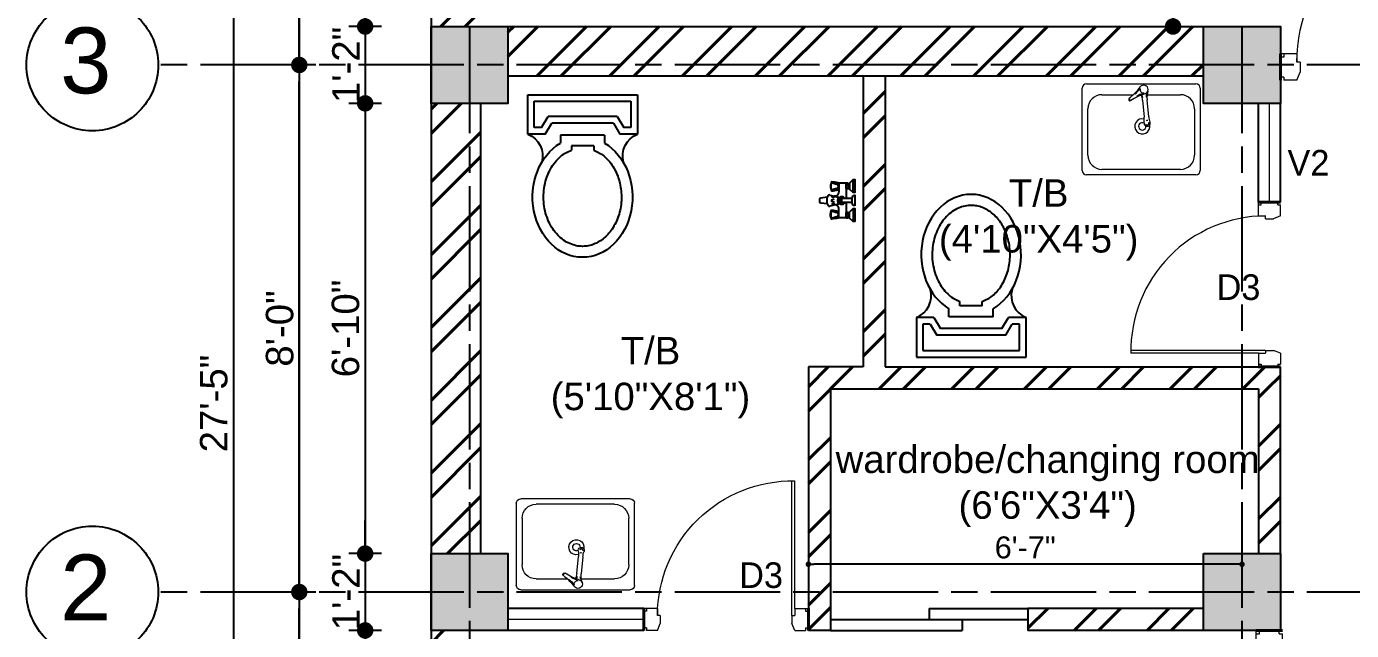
# Model space of a CAD drawing. Header units: inches. Extents: x 115570 to 265311, y 61168 to 314550.
# Drawn here: x 143746.1 to 143987.5, y 71474.3 to 71584.3 of the extents above; entities that cross this region are included whole.
import ezdxf

# ---------------------------------------------------------------- set-up
doc = ezdxf.new("R2010")
doc.units = ezdxf.units.IN
doc.header["$MEASUREMENT"] = 0
doc.linetypes.add('ACAD_ISO08W100', pattern=[36, 24, -3, 6, -3])
doc.layers.get('0').update_dxf_attribs({"lineweight": 25})
for name, color, linetype, lineweight in [('0 wall', 7, 'Continuous', 40), ('DL', 4, 'Continuous', 18), ('hatch', 9, 'Continuous', 9)]:
    doc.layers.add(name, color=color, linetype=linetype, lineweight=lineweight)
doc.layers.add('0_center line', color=4, linetype='ACAD_ISO08W100', transparency=0.5)
doc.layers.add('doors and windows', color=240, linetype='Continuous')
doc.styles.add('arial.', font='arial.ttf')
doc.styles.add('bimal', font='comic.ttf')
doc.styles.get("Standard").update_dxf_attribs({"font": 'arial.ttf'})
doc.dimstyles.new('boundary wall dimension line', dxfattribs={"dimscale": 0, "dimtxt": 4, "dimasz": 1, "dimexe": 0.5, "dimexo": 3, "dimgap": 1, "dimtad": 1, "dimdec": 0, "dimrnd": 0.25, "dimzin": 3, "dimdsep": 46, "dimlunit": 4, "dimtxsty": 'arial.', "dimblk": 'DOT', "dimcen": 3, "dimdle": 6, "dimclrd": 4, "dimclre": 256, "dimclrt": 7, "dimazin": 0, "dimtfac": 1, "dimtdec": 0, "dimtix": 1, "dimtmove": 2, "dimatfit": 3, "dimfxl": 3, "dimfxlon": 1, "dimtolj": 1, "dimtzin": 0, "dimlwd": -1, "dimlwe": -1, "dimarcsym": 0})
doc.dimstyles.new('interior dimension', dxfattribs={"dimscale": 0, "dimtxt": 5, "dimasz": 3, "dimexe": 3, "dimexo": 3, "dimgap": 1, "dimtad": 1, "dimdec": 0, "dimrnd": 0.25, "dimzin": 3, "dimdsep": 46, "dimlunit": 4, "dimtxsty": 'arial.', "dimblk": 'DOT', "dimcen": 3, "dimdle": 6, "dimclrd": 4, "dimclre": 256, "dimclrt": 7, "dimazin": 0, "dimtfac": 1, "dimtdec": 0, "dimtix": 1, "dimtmove": 2, "dimatfit": 3, "dimfxl": 3, "dimfxlon": 1, "dimtolj": 1, "dimtzin": 0, "dimlwd": -1, "dimlwe": -1, "dimarcsym": 0})
pattern_1 = [(45, (36566.245, 36904.559), (-6.6291261, 6.6291261), []), (45, (36570.664, 36904.559), (-6.6291261, 6.6291261), [])]

# ---------------------------------------------------------------- blocks, each defined once
blk = doc.blocks.new('A$C1B254B08')
at = {"lineweight": 5}
for p, q in [((0, 20), (0, 394.5)), ((20, 414.5), (278.5, 414.5)), ((90.2, 364.5), (232.9, 364.5)), ((278.5, 414.5), (518, 414.5)), ((296.4, 364.5), (447.8, 364.5)), ((538, 394.5), (538, 20)), ((275, 340.3), (282.6, 261.9)), ((303, 263.9), (295.5, 341.4)), ((26.2, 88.5), (26.2, 300.5)), ((511.8, 300.5), (511.8, 88.5)), ((447.8, 24.5), (90.2, 24.5)), ((518, 0), (20, 0))]:
    blk.add_line(p, q, dxfattribs=at)
for centre, radius, start, end in [((20, 394.5), 20, 90, 180), ((90.2, 300.5), 64, 90, 180), ((59.9, 551.8), 255, 307.29995, 323.44123), ((362.9, 125.6), 255, 107.37848, 123.51976), ((189.9, 438.1), 86.6, 305.66886, 327.17012), ((298.2, 285.8), 86.6, 103.6496, 125.15085), ((280, 388.4), 16.2, 164.00843, 277.23501), ((280.7, 388), 20, 287.37848, 143.44123), ((175.5, 330.4), 100, 5.6774, 19.04527), ((246.9, 349.5), 29.3, 4.17107, 27.91331), ((320.7, 356.3), 29.3, 157.81042, 186.31744), ((395, 351.3), 100, 162.19035, 185.67746), ((447.8, 300.5), 64, 0, 90), ((518, 394.5), 20, 0, 90), ((218.4, 343.7), 6.64, 127.29995, 303.51976), ((220.3, 343.9), 4.91, 158.92924, 241.9125), ((273.7, 220.2), 34.6, 74.3543, 12.13808), ((183.1, 252), 100, 351.17496, 5.6774), ((295.2, 239.5), 7.59, 64.48838, 123.74119), ((402.5, 273.8), 100, 185.67746, 200.1799), ((273.7, 220.2), 16.8, 61.4601, 4.85789), ((295.6, 234.6), 13.9, 171.17496, 20.1799), ((295.7, 235), 8.12, 213.71984, 15.80061), ((90.2, 88.5), 64, 180, 270), ((447.8, 88.5), 64, 270, 0), ((20, 20), 20, 180, 270), ((518, 20), 20, 270, 0)]:
    blk.add_arc(centre, radius, start, end, dxfattribs=at)
blk = doc.blocks.new('d2')
at = {"layer": '0 wall'}
for p, q in [((0, 4), (0, 0)), ((30, 0), (30, 4))]:
    blk.add_line(p, q, dxfattribs=at)
at = {"layer": 'hatch', "color": 8}
for p, q in [((2.5, 4), (2.5, 27.25)), ((3, 2.75), (3, 27.25)), ((2.5, 4), (0, 4)), ((0.5, 3.5), (0, 3.5)), ((0.5, 4), (0.5, 3.5)), ((2.5, 4), (2.5, 2.75)), ((3, 2.75), (2.5, 2.75)), ((3, 2.75), (3, 1.25)), ((27, 2.75), (27.5, 2.75)), ((27, 2.75), (27, 1.25)), ((27.5, 4), (27.5, 2.75)), ((27.5, 4), (30, 4)), ((29.5, 4), (29.5, 3.5)), ((29.5, 3.5), (30, 3.5)), ((0.5, 0.5), (0, 0.5)), ((0.5, 0.5), (0.5, 0)), ((2.5, 0), (0.5, 0)), ((2.5, 0), (3, 1.25)), ((27.5, 0), (27, 1.25)), ((27.5, 0), (29.5, 0)), ((29.5, 0.5), (30, 0.5)), ((29.5, 0.5), (29.5, 0))]:
    blk.add_line(p, q, dxfattribs=at)
blk.add_arc((2.91, 2.66), 24.59, 0.2201, 90.9446, dxfattribs=at)
blk = doc.blocks.new('A$C7C8779AE')
at = {"linetype": 'Continuous'}
for p, q in [((0, 0.7405), (0, 0.5605)), ((0.5, 0.7405), (0, 0.7405)), ((0.5, 0.5605), (0.5, 0.7405)), ((0.47, 0.7105), (0.03, 0.7105)), ((0.03, 0.7105), (0.03, 0.5905)), ((0.47, 0.5905), (0.47, 0.7105)), ((0.093, 0.6405), (0.063, 0.5905)), ((0.11, 0.6105), (0.08, 0.5605)), ((0.093, 0.6405), (0.407, 0.6405)), ((0.11, 0.6105), (0.39, 0.6105)), ((0.42, 0.5605), (0.39, 0.6105)), ((0.437, 0.5905), (0.407, 0.6405)), ((0, 0.5605), (0.08, 0.5605)), ((0.03, 0.5905), (0.063, 0.5905)), ((0.1497, 0.557), (0.1497, 0.5203)), ((0.1497, 0.557), (0.3514, 0.557)), ((0.3514, 0.557), (0.3514, 0.5203)), ((0.42, 0.5605), (0.5, 0.5605)), ((0.437, 0.5905), (0.47, 0.5905)), ((0.1997, 0.507), (0.1997, 0.4879)), ((0.1997, 0.507), (0.3014, 0.507)), ((0.3014, 0.507), (0.3014, 0.4879))]:
    blk.add_line(p, q, dxfattribs=at)
for centre, start, end in [((-0.0386, 0.4613), 344.64203, 68.73386), ((0.5386, 0.4613), 111.26614, 195.35797)]:
    blk.add_arc(centre, 0.1064, start, end, dxfattribs=at)
blk.add_ellipse((0.2506, 0.2744), major_axis=(0, 0.2744), ratio=0.828948, start_param=0.459479, end_param=5.823706, dxfattribs=at)
blk.add_open_spline([(0.1997, 0.4879), (0.1697, 0.474), (0.1642, 0.4702), (0.1512, 0.4602), (0.1438, 0.4535), (0.1298, 0.4388), (0.1233, 0.4306), (0.1111, 0.4131), (0.1055, 0.4037), (0.0956, 0.3838), (0.0912, 0.3733), (0.0838, 0.3516), (0.0808, 0.3403), (0.0762, 0.3172), (0.0746, 0.3055), (0.073, 0.2817), (0.0729, 0.2698), (0.0743, 0.246), (0.0758, 0.2342), (0.0801, 0.2111), (0.0831, 0.1998), (0.0903, 0.1779), (0.0945, 0.1673), (0.1043, 0.1473), (0.1098, 0.1378), (0.1218, 0.12), (0.1283, 0.1118), (0.1421, 0.0968), (0.1494, 0.09), (0.1646, 0.078), (0.1725, 0.0728), (0.1887, 0.064), (0.1969, 0.0603), (0.2137, 0.0547), (0.2222, 0.0527), (0.2392, 0.0502), (0.2478, 0.0498), (0.2664, 0.0505), (0.2764, 0.052), (0.2963, 0.0573), (0.3061, 0.061), (0.3253, 0.0707), (0.3346, 0.0766), (0.3525, 0.0906), (0.3611, 0.0987), (0.3771, 0.1169), (0.3845, 0.127), (0.3978, 0.1488), (0.4037, 0.1605), (0.4137, 0.1853), (0.4178, 0.1983), (0.424, 0.2251), (0.4261, 0.2389), (0.4282, 0.2668), (0.4283, 0.2809), (0.4262, 0.3088), (0.4241, 0.3226), (0.418, 0.3495), (0.414, 0.3625), (0.404, 0.3873), (0.3982, 0.3991), (0.385, 0.421), (0.3776, 0.4311), (0.3617, 0.4494), (0.3531, 0.4575), (0.3382, 0.4693), (0.3321, 0.4736), (0.3014, 0.4879)], degree=3, knots=[0.459479, 0.459479, 0.459479, 0.459479, 0.567422, 0.567422, 0.720865, 0.720865, 0.874307, 0.874307, 1.02775, 1.02775, 1.181192, 1.181192, 1.334635, 1.334635, 1.488077, 1.488077, 1.64152, 1.64152, 1.794963, 1.794963, 1.948405, 1.948405, 2.101848, 2.101848, 2.25529, 2.25529, 2.408733, 2.408733, 2.562175, 2.562175, 2.715618, 2.715618, 2.86906, 2.86906, 3.022503, 3.022503, 3.175946, 3.175946, 3.356457, 3.356457, 3.536968, 3.536968, 3.717479, 3.717479, 3.89799, 3.89799, 4.078501, 4.078501, 4.259012, 4.259012, 4.439523, 4.439523, 4.620035, 4.620035, 4.800546, 4.800546, 4.981057, 4.981057, 5.161568, 5.161568, 5.342079, 5.342079, 5.52259, 5.52259, 5.703101, 5.703101, 5.823706, 5.823706, 5.823706, 5.823706], dxfattribs=at)
blk = doc.blocks.new('_Dot')
at = {"color": 0, "linetype": 'ByBlock', "lineweight": -2}
blk.add_line((-0.5, 0), (-1, 0), dxfattribs=at)
at = {"color": 0, "linetype": 'ByBlock', "const_width": 0.5}
blk.add_lwpolyline([(-0.25, 0, 1), (0.25, 0, 1)], format="xyb", close=True, dxfattribs=at)
blk = doc.blocks.new('*D170')
at = {"transparency": 16777216}
for p, q in [((143952.01, 71627.26), (143958.01, 71627.26)), ((143952.01, 71584.26), (143958.01, 71584.26))]:
    blk.add_line(p, q, dxfattribs=at)
at = {"color": 4, "transparency": 16777216}
blk.add_line((143955.01, 71587.26), (143955.01, 71624.26), dxfattribs=at)
at = {"layer": 'Defpoints', "color": 0, "transparency": 16777216}
for p in [(143941.82, 71627.26), (143955.01, 71627.26), (143941.82, 71584.26)]:
    blk.add_point(p, dxfattribs=at)
at = {"color": 4, "transparency": 16777216, "xscale": 3, "yscale": 3, "zscale": 3}
for p, rotation in [((143955.01, 71627.26), 90), ((143955.01, 71584.26), 270)]:
    blk.add_blockref('_Dot', p, dxfattribs=dict(at, rotation=rotation))
at = {"color": 7, "transparency": 16777216, "insert": (143951.45, 71605.76), "char_height": 5, "attachment_point": 5, "rotation": 90, "style": 'arial.'}
blk.add_mtext('\\A1;3\'-7"', dxfattribs=at)
blk = doc.blocks.new('*D211')
at = {"transparency": 16777216}
for p, q in [((143810.82, 71666.26), (143804.82, 71666.26)), ((143810.82, 71584.26), (143804.82, 71584.26))]:
    blk.add_line(p, q, dxfattribs=at)
at = {"color": 4, "transparency": 16777216}
blk.add_line((143807.82, 71663.26), (143807.82, 71587.26), dxfattribs=at)
at = {"layer": 'Defpoints', "color": 0, "transparency": 16777216}
for p in [(143819.82, 71666.26), (143807.82, 71584.26), (143819.82, 71584.26)]:
    blk.add_point(p, dxfattribs=at)
at = {"color": 4, "transparency": 16777216, "xscale": 3, "yscale": 3, "zscale": 3}
for p, rotation in [((143807.82, 71666.26), 90), ((143807.82, 71584.26), 270)]:
    blk.add_blockref('_Dot', p, dxfattribs=dict(at, rotation=rotation))
at = {"color": 7, "transparency": 16777216, "insert": (143804.26, 71625.26), "char_height": 5, "attachment_point": 5, "rotation": 90, "style": 'arial.'}
blk.add_mtext('\\A1;6\'-10"', dxfattribs=at)
blk = doc.blocks.new('*D212')
at = {"color": 4, "transparency": 16777216}
for p, q in [((143807.82, 71587.26), (143807.82, 71590.26)), ((143807.82, 71584.26), (143807.82, 71570.26)), ((143807.82, 71567.26), (143807.82, 71564.26))]:
    blk.add_line(p, q, dxfattribs=at)
at = {"transparency": 16777216}
for p, q in [((143810.82, 71584.26), (143804.82, 71584.26)), ((143810.82, 71570.26), (143804.82, 71570.26))]:
    blk.add_line(p, q, dxfattribs=at)
at = {"layer": 'Defpoints', "color": 0, "transparency": 16777216}
for p in [(143819.82, 71584.26), (143807.82, 71570.26), (143819.82, 71570.26)]:
    blk.add_point(p, dxfattribs=at)
at = {"color": 4, "transparency": 16777216, "xscale": 3, "yscale": 3, "zscale": 3}
for p, rotation in [((143807.82, 71584.26), 270), ((143807.82, 71570.26), 90)]:
    blk.add_blockref('_Dot', p, dxfattribs=dict(at, rotation=rotation))
at = {"color": 7, "transparency": 16777216, "insert": (143804.31, 71577.26), "char_height": 5, "attachment_point": 5, "rotation": 90, "style": 'arial.'}
blk.add_mtext('\\A1;1\'-2"', dxfattribs=at)
blk = doc.blocks.new('*D213')
at = {"transparency": 16777216}
for p, q in [((143810.82, 71570.26), (143804.82, 71570.26)), ((143810.82, 71488.26), (143804.82, 71488.26))]:
    blk.add_line(p, q, dxfattribs=at)
at = {"color": 4, "transparency": 16777216}
blk.add_line((143807.82, 71567.26), (143807.82, 71491.26), dxfattribs=at)
at = {"layer": 'Defpoints', "color": 0, "transparency": 16777216}
for p in [(143819.82, 71570.26), (143807.82, 71488.26), (143819.82, 71488.26)]:
    blk.add_point(p, dxfattribs=at)
at = {"color": 4, "transparency": 16777216, "xscale": 3, "yscale": 3, "zscale": 3}
for p, rotation in [((143807.82, 71570.26), 90), ((143807.82, 71488.26), 270)]:
    blk.add_blockref('_Dot', p, dxfattribs=dict(at, rotation=rotation))
at = {"color": 7, "transparency": 16777216, "insert": (143804.26, 71529.26), "char_height": 5, "attachment_point": 5, "rotation": 90, "style": 'arial.'}
blk.add_mtext('\\A1;6\'-10"', dxfattribs=at)
blk = doc.blocks.new('*D214')
at = {"color": 4, "transparency": 16777216}
for p, q in [((143807.82, 71491.26), (143807.82, 71494.26)), ((143807.82, 71488.26), (143807.82, 71474.26)), ((143807.82, 71471.26), (143807.82, 71468.26))]:
    blk.add_line(p, q, dxfattribs=at)
at = {"transparency": 16777216}
for p, q in [((143810.82, 71488.26), (143804.82, 71488.26)), ((143810.82, 71474.26), (143804.82, 71474.26))]:
    blk.add_line(p, q, dxfattribs=at)
at = {"layer": 'Defpoints', "color": 0, "transparency": 16777216}
for p in [(143819.82, 71488.26), (143807.82, 71474.26), (143819.82, 71474.26)]:
    blk.add_point(p, dxfattribs=at)
at = {"color": 4, "transparency": 16777216, "xscale": 3, "yscale": 3, "zscale": 3}
for p, rotation in [((143807.82, 71488.26), 270), ((143807.82, 71474.26), 90)]:
    blk.add_blockref('_Dot', p, dxfattribs=dict(at, rotation=rotation))
at = {"color": 7, "transparency": 16777216, "insert": (143804.31, 71481.26), "char_height": 5, "attachment_point": 5, "rotation": 90, "style": 'arial.'}
blk.add_mtext('\\A1;1\'-2"', dxfattribs=at)
blk = doc.blocks.new('*D215')
at = {"transparency": 16777216}
for p, q in [((143810.82, 71474.26), (143804.82, 71474.26)), ((143810.82, 71364.93), (143804.82, 71364.93))]:
    blk.add_line(p, q, dxfattribs=at)
at = {"color": 4, "transparency": 16777216}
blk.add_line((143807.82, 71471.26), (143807.82, 71367.93), dxfattribs=at)
at = {"layer": 'Defpoints', "color": 0, "transparency": 16777216}
for p in [(143819.82, 71474.26), (143807.82, 71364.93), (143819.82, 71364.93)]:
    blk.add_point(p, dxfattribs=at)
at = {"color": 4, "transparency": 16777216, "xscale": 3, "yscale": 3, "zscale": 3}
for p, rotation in [((143807.82, 71474.26), 90), ((143807.82, 71364.93), 270)]:
    blk.add_blockref('_Dot', p, dxfattribs=dict(at, rotation=rotation))
at = {"color": 7, "transparency": 16777216, "insert": (143804.26, 71419.59), "char_height": 5, "attachment_point": 5, "rotation": 90, "style": 'arial.'}
blk.add_mtext('\\A1;9\'-1"', dxfattribs=at)
blk = doc.blocks.new('*D217')
at = {"transparency": 16777216}
for p, q in [((143798.82, 71481.26), (143792.82, 71481.26)), ((143798.82, 71357.93), (143792.82, 71357.93))]:
    blk.add_line(p, q, dxfattribs=at)
at = {"color": 4, "transparency": 16777216}
blk.add_line((143795.82, 71360.93), (143795.82, 71478.26), dxfattribs=at)
at = {"layer": 'Defpoints', "color": 0, "transparency": 16777216}
for p in [(143795.82, 71481.26), (143819.82, 71481.26), (143819.82, 71357.93)]:
    blk.add_point(p, dxfattribs=at)
at = {"color": 4, "transparency": 16777216, "xscale": 3, "yscale": 3, "zscale": 3}
for p, rotation in [((143795.82, 71481.26), 90), ((143795.82, 71357.93), 270)]:
    blk.add_blockref('_Dot', p, dxfattribs=dict(at, rotation=rotation))
at = {"color": 7, "transparency": 16777216, "insert": (143792.26, 71419.59), "char_height": 5, "attachment_point": 5, "rotation": 90, "style": 'arial.'}
blk.add_mtext('\\A1;10\'-3"', dxfattribs=at)
blk = doc.blocks.new('*D218')
at = {"transparency": 16777216}
for p, q in [((143798.82, 71577.26), (143792.82, 71577.26)), ((143798.82, 71481.26), (143792.82, 71481.26))]:
    blk.add_line(p, q, dxfattribs=at)
at = {"color": 4, "transparency": 16777216}
blk.add_line((143795.82, 71484.26), (143795.82, 71574.26), dxfattribs=at)
at = {"layer": 'Defpoints', "color": 0, "transparency": 16777216}
for p in [(143795.82, 71577.26), (143819.82, 71577.26), (143819.82, 71481.26)]:
    blk.add_point(p, dxfattribs=at)
at = {"color": 4, "transparency": 16777216, "xscale": 3, "yscale": 3, "zscale": 3}
for p, rotation in [((143795.82, 71577.26), 90), ((143795.82, 71481.26), 270)]:
    blk.add_blockref('_Dot', p, dxfattribs=dict(at, rotation=rotation))
at = {"color": 7, "transparency": 16777216, "insert": (143792.26, 71529.26), "char_height": 5, "attachment_point": 5, "rotation": 90, "style": 'arial.'}
blk.add_mtext('\\A1;8\'-0"', dxfattribs=at)
blk = doc.blocks.new('*D219')
at = {"transparency": 16777216}
for p, q in [((143798.82, 71673.26), (143792.82, 71673.26)), ((143798.82, 71577.26), (143792.82, 71577.26))]:
    blk.add_line(p, q, dxfattribs=at)
at = {"color": 4, "transparency": 16777216}
blk.add_line((143795.82, 71580.26), (143795.82, 71670.26), dxfattribs=at)
at = {"layer": 'Defpoints', "color": 0, "transparency": 16777216}
for p in [(143795.82, 71673.26), (143819.82, 71673.26), (143819.82, 71577.26)]:
    blk.add_point(p, dxfattribs=at)
at = {"color": 4, "transparency": 16777216, "xscale": 3, "yscale": 3, "zscale": 3}
for p, rotation in [((143795.82, 71673.26), 90), ((143795.82, 71577.26), 270)]:
    blk.add_blockref('_Dot', p, dxfattribs=dict(at, rotation=rotation))
at = {"color": 7, "transparency": 16777216, "insert": (143792.26, 71625.26), "char_height": 5, "attachment_point": 5, "rotation": 90, "style": 'arial.'}
blk.add_mtext('\\A1;8\'-0"', dxfattribs=at)
blk = doc.blocks.new('*D220')
at = {"transparency": 16777216}
for p, q in [((143786.82, 71680.26), (143780.82, 71680.26)), ((143786.82, 71350.93), (143780.82, 71350.93))]:
    blk.add_line(p, q, dxfattribs=at)
at = {"color": 4, "transparency": 16777216}
blk.add_line((143783.82, 71677.26), (143783.82, 71353.93), dxfattribs=at)
at = {"layer": 'Defpoints', "color": 0, "transparency": 16777216}
for p in [(143819.82, 71680.26), (143783.82, 71350.93), (143819.82, 71350.93)]:
    blk.add_point(p, dxfattribs=at)
at = {"color": 4, "transparency": 16777216, "xscale": 3, "yscale": 3, "zscale": 3}
for p, rotation in [((143783.82, 71680.26), 90), ((143783.82, 71350.93), 270)]:
    blk.add_blockref('_Dot', p, dxfattribs=dict(at, rotation=rotation))
at = {"color": 7, "transparency": 16777216, "insert": (143780.26, 71515.59), "char_height": 5, "attachment_point": 5, "rotation": 90, "style": 'arial.'}
blk.add_mtext('\\A1;27\'-5"', dxfattribs=at)
blk = doc.blocks.new('*D456')
at = {"transparency": 16777216}
for p, q in [((143888.57, 71486.32), (143888.57, 71485.82)), ((143967.57, 71486.32), (143967.57, 71485.82))]:
    blk.add_line(p, q, dxfattribs=at)
at = {"color": 4, "transparency": 16777216}
blk.add_line((143966.57, 71486.32), (143889.57, 71486.32), dxfattribs=at)
at = {"layer": 'Defpoints', "color": 0, "transparency": 16777216}
for p in [(143888.57, 71488.26), (143967.57, 71488.26), (143888.57, 71486.32)]:
    blk.add_point(p, dxfattribs=at)
at = {"color": 4, "transparency": 16777216, "rotation": 180}
blk.add_blockref('_Dot', (143888.57, 71486.32), dxfattribs=at)
at = {"color": 4, "transparency": 16777216}
blk.add_blockref('_Dot', (143967.57, 71486.32), dxfattribs=at)
at = {"color": 7, "transparency": 16777216, "insert": (143928.07, 71489.36), "char_height": 4, "attachment_point": 5, "style": 'arial.'}
blk.add_mtext('\\A1;6\'-7"', dxfattribs=at)

msp = doc.modelspace()

# ---------------------------------------------------------------- hatches: boundary and pattern name
h = msp.add_hatch(color=256)
h.dxf.hatch_style = 1
h.paths.add_polyline_path([(143833.82, 71584.26), (143819.82, 71584.26), (143819.82, 71570.26), (143833.82, 71570.26)])
h = msp.add_hatch(color=256)
h.dxf.hatch_style = 1
h.paths.add_polyline_path([(143974.57, 71584.26), (143960.57, 71584.26), (143960.57, 71570.26), (143974.57, 71570.26)])
h = msp.add_hatch(color=256)
h.dxf.hatch_style = 1
h.paths.add_polyline_path([(143833.82, 71488.26), (143819.82, 71488.26), (143819.82, 71474.26), (143833.82, 71474.26)])
h = msp.add_hatch(color=256)
h.dxf.hatch_style = 1
h.paths.add_polyline_path([(143974.57, 71488.26), (143960.57, 71488.26), (143960.57, 71474.26), (143974.57, 71474.26)])
at = {"layer": '0 wall', "transparency": 33554585}
h = msp.add_hatch(dxfattribs=at)
h.set_pattern_fill('ANSI32', color=256, scale=25)
h.set_pattern_definition(pattern_1)
h.paths.add_polyline_path([(143828.82, 71474.26), (143819.82, 71474.26), (143819.82, 71364.93), (143828.82, 71364.93)])
h.paths.add_polyline_path([(143828.82, 71570.26), (143819.82, 71570.26), (143819.82, 71488.26), (143828.82, 71488.26)])
h.paths.add_polyline_path([(144027.84, 71444.13), (144059.24, 71444.13), (144059.24, 71454.44), (144027.84, 71454.44)], flags=9)
h.paths.add_polyline_path([(143892.49, 71491.7), (143972.26, 71491.7), (143972.26, 71510.42), (143892.49, 71510.42)], flags=9)
h.paths.add_polyline_path([(143907.51, 71464.86), (143918.99, 71464.86), (143918.99, 71476.21), (143907.51, 71476.21)], flags=9)
h.paths.add_polyline_path([(143973.65, 71527.5), (143984.13, 71527.5), (143984.13, 71538.85), (143973.65, 71538.85)], flags=9)
h.paths.add_polyline_path([(143839.97, 71465.55), (143849.42, 71465.55), (143849.42, 71476.89), (143839.97, 71476.89)], flags=9)
h.paths.add_polyline_path([(143961.67, 71550.16), (143972.61, 71550.16), (143972.61, 71561.51), (143961.67, 71561.51)], flags=9)
h.paths.add_polyline_path([(143961.46, 71451.09), (143972.4, 71451.09), (143972.4, 71462.43), (143961.46, 71462.43)], flags=9)
h.paths.add_polyline_path([(143874.69, 71478.7), (143885.64, 71478.7), (143885.64, 71490.05), (143874.69, 71490.05)], flags=9)
h.paths.add_polyline_path([(144005.76, 71671.64), (144018.46, 71671.64), (144018.46, 71682.99), (144005.76, 71682.99)], flags=9)
h.paths.add_polyline_path([(143964.81, 71599.37), (143981.24, 71599.37), (143981.24, 71615.86), (143964.81, 71615.86)], flags=9)
h = msp.add_hatch(dxfattribs=at)
h.set_pattern_fill('ANSI32', color=256, scale=25)
h.set_pattern_definition(pattern_1)
h.paths.add_polyline_path([(143828.82, 71666.26), (143819.82, 71666.26), (143819.82, 71584.26), (143828.82, 71584.26)])
h.paths.add_polyline_path([(143960.57, 71584.26), (143833.82, 71584.26), (143833.82, 71575.26), (143960.57, 71575.26)])
h = msp.add_hatch(dxfattribs=at)
h.set_pattern_fill('ANSI32', color=256, scale=25)
h.set_pattern_definition(pattern_1)
h.paths.add_polyline_path([(143902.57, 71575.26), (143898.57, 71575.26), (143898.57, 71522.26), (143888.57, 71522.25), (143888.57, 71474.26), (143892.57, 71474.26), (143892.57, 71518.25), (143974.57, 71518.26), (143974.57, 71522.26), (143902.57, 71522.26)])
h.paths.add_polyline_path([(143960.57, 71478.26), (143928.57, 71478.26), (143928.57, 71474.26), (143960.57, 71474.26)], flags=17)
h.paths.add_polyline_path([(143974.57, 71518.26), (143970.57, 71518.26), (143970.57, 71488.26), (143974.57, 71488.26)], flags=17)

# ---------------------------------------------------------------- linework, layer by layer
for p, q in [((143833.82, 71584.26), (143960.57, 71584.26)), ((143833.82, 71575.26), (143960.57, 71575.26)), ((143898.57, 71575.26), (143898.57, 71522.26)), ((143902.57, 71575.26), (143902.57, 71522.26)), ((143819.82, 71570.25), (143819.82, 71488.25)), ((143828.82, 71570.25), (143828.82, 71488.25)), ((143970.57, 71552.26), (143970.57, 71570.26)), ((143974.57, 71552.26), (143974.57, 71570.26)), ((143970.57, 71552.26), (143974.57, 71552.26)), ((143898.57, 71522.26), (143888.57, 71522.25)), ((143888.57, 71522.25), (143888.57, 71474.26)), ((143902.57, 71522.26), (143974.57, 71522.26)), ((143974.57, 71488.26), (143974.57, 71522.26)), ((143892.57, 71518.26), (143892.57, 71474.26)), ((143892.57, 71518.25), (143970.57, 71518.25)), ((143970.57, 71518.26), (143970.57, 71488.26)), ((143858.57, 71478.26), (143833.82, 71478.26)), ((143858.57, 71478.26), (143858.57, 71474.26)), ((143892.57, 71476.26), (143928.57, 71476.26)), ((143910.57, 71478.26), (143928.57, 71478.26)), ((143910.57, 71478.26), (143910.57, 71476.26)), ((143916.57, 71476.26), (143916.57, 71474.26)), ((143928.57, 71478.26), (143928.57, 71474.26)), ((143960.57, 71478.26), (143928.57, 71478.26)), ((143858.57, 71474.26), (143833.82, 71474.26)), ((143892.57, 71474.26), (143888.57, 71474.26)), ((143892.57, 71474.26), (143916.57, 71474.26)), ((143960.57, 71474.26), (143928.57, 71474.26))]:
    msp.add_line(p, q)
at = {"transparency": 33554687}
for p, q in [((143892.49, 71553.56), (143893.35, 71553.35)), ((143893.62, 71553.38), (143893.35, 71553.35)), ((143893.35, 71553.35), (143894, 71553.19)), ((143894.13, 71554.65), (143894.13, 71554.15)), ((143892.4, 71551.54), (143892.4, 71551.54)), ((143893.42, 71551.79), (143892.49, 71551.56)), ((143894.2, 71552.92), (143894.2, 71552.2)), ((143895.45, 71552.92), (143894.67, 71552.92)), ((143895.45, 71552.2), (143894.67, 71552.2)), ((143896.55, 71552.92), (143895.45, 71552.92))]:
    msp.add_line(p, q, dxfattribs=at)
at = {"transparency": 33554508}
for points in [[(143783.82, 71314.93), (144187.31, 71314.93), (144187.31, 71716.26), (143783.82, 71716.26)], [(143795.82, 71326.93), (144175.31, 71326.93), (144175.31, 71704.26), (143795.82, 71704.26)], [(143807.82, 71338.93), (144163.31, 71338.93), (144163.31, 71692.26), (143807.82, 71692.26)]]:
    msp.add_lwpolyline(points, close=True, dxfattribs=at)
for points in [[(144151.31, 71680.26), (143819.82, 71680.26), (143819.82, 71350.93), (144151.31, 71350.93)], [(143819.82, 71584.26), (143833.82, 71584.26), (143833.82, 71570.26), (143819.82, 71570.26)], [(143960.57, 71584.26), (143974.57, 71584.26), (143974.57, 71570.26), (143960.57, 71570.26)], [(143819.82, 71488.26), (143833.82, 71488.26), (143833.82, 71474.26), (143819.82, 71474.26)], [(143960.57, 71488.26), (143974.57, 71488.26), (143974.57, 71474.26), (143960.57, 71474.26)]]:
    msp.add_lwpolyline(points, close=True)
at = {"transparency": 33554687}
for points in [[(143892.6, 71555.14, 0.091288), (143892.77, 71554.33, 0.037287), (143893.98, 71554.52, 0.267309), (143894.08, 71554.65), (143894.08, 71555.63, 0.267309), (143893.98, 71555.77, 0.037287), (143892.77, 71555.95, 0.091288)], [(143894.01, 71555.14, -0.295314), (143893.78, 71554.73), (143892.82, 71554.51, -0.256857), (143892.73, 71554.67), (143892.73, 71555.14), (143892.73, 71555.61, -0.256857), (143892.82, 71555.77), (143893.78, 71555.55, -0.295314)], [(143897.01, 71551.59, -0.306892), (143896.55, 71552.14), (143896.55, 71552.22), (143896.55, 71552.56), (143896.55, 71552.91), (143896.55, 71552.98, -0.306892), (143897.01, 71553.54)], [(143894.2, 71552.92), (143894.07, 71552.92, 0.30319), (143894.05, 71552.91, 0.055829), (143894.03, 71552.82, 0.024787), (143894.01, 71552.71, 0.017768), (143894.01, 71552.56, 0.017768), (143894.01, 71552.41, 0.024787), (143894.03, 71552.31, 0.055829), (143894.05, 71552.21, 0.30319), (143894.07, 71552.2), (143894.2, 71552.2, 0.362961), (143894.67, 71552.2), (143894.67, 71552.92, 0.362961)], [(143894.61, 71552.56, 0.092055), (143894.6, 71552.64, 0.095588), (143894.56, 71552.7, 0.10105), (143894.5, 71552.74, 0.105283), (143894.43, 71552.76, 0.105283), (143894.36, 71552.74, 0.10105), (143894.31, 71552.7, 0.095588), (143894.27, 71552.64, 0.092055), (143894.25, 71552.56, 0.092055), (143894.27, 71552.49, 0.095588), (143894.31, 71552.42, 0.10105), (143894.36, 71552.38, 0.105283), (143894.43, 71552.37, 0.105283), (143894.5, 71552.38, 0.10105), (143894.56, 71552.42, 0.095588), (143894.6, 71552.49, 0.092055)], [(143894.01, 71550.01, -0.295314), (143893.78, 71549.6), (143892.82, 71549.37, -0.256857), (143892.73, 71549.53), (143892.73, 71550.01), (143892.73, 71550.48, -0.256857), (143892.82, 71550.64), (143893.78, 71550.41, -0.295314)]]:
    msp.add_lwpolyline(points, format="xyb", close=True, dxfattribs=at)
for points in [[(143892.77, 71555.95, 0.167018), (143892.82, 71555.77, 0.059643), (143893.71, 71555.82, -3.293794)], [(143895.87, 71554.77), (143895.78, 71554.67), (143895.53, 71554.67), (143895.45, 71554.77), (143895.45, 71555.2), (143895.45, 71555.62), (143895.37, 71555.74), (143894.21, 71555.74, 0.486035), (143894.13, 71555.63), (143894.13, 71554.65)], [(143892.49, 71553.56, 0.106666), (143892.39, 71553.58, 0.181788), (143892.23, 71553.52, 0.102793), (143892.05, 71553.28, 0.016503), (143892.01, 71553.21, 0.0484)], [(143892.77, 71554.33, -0.167018), (143892.82, 71554.51, -0.059643), (143893.71, 71554.46, 3.293794)], [(143890.65, 71552.56), (143890.65, 71552.85, -0.395307), (143890.85, 71553.08), (143892.01, 71553.21)], [(143892, 71551.94), (143890.85, 71552.07, -0.395307), (143890.65, 71552.3), (143890.65, 71552.58)], [(143892.01, 71553.21, 0.045609), (143891.94, 71552.98, 0.0484), (143891.9, 71552.56, 0.0484), (143891.94, 71552.15, 0.040184), (143892, 71551.94, 0.102793)], [(143892, 71551.94, 0.021921), (143892.05, 71551.84, 0.102793), (143892.23, 71551.6, 0.181788), (143892.39, 71551.54, 0.106666), (143892.49, 71551.56, 0.102793)], [(143895.45, 71549.5), (143895.45, 71549.49, -0.414214), (143895.37, 71549.41), (143894.21, 71549.41, -0.486035), (143894.13, 71549.52), (143894.13, 71550.49), (143894.13, 71551, 0.298825), (143893.62, 71551.77), (143893.42, 71551.79), (143894, 71551.93)], [(143894.09, 71552.92, 0.011239), (143894.08, 71553.01, 0.053632), (143894.03, 71553.18, 0.3077), (143894, 71553.19, 0.3077), (143893.98, 71553.18, 0.053632), (143893.93, 71553.01, 0.023671), (143893.91, 71552.82, 0.016947), (143893.9, 71552.56, 0.016947), (143893.91, 71552.3, 0.023671), (143893.93, 71552.11, 0.053632), (143893.98, 71551.95, 0.3077), (143894, 71551.93, 0.3077), (143894.03, 71551.95, 0.053632), (143894.08, 71552.11, 0.011239), (143894.09, 71552.2)], [(143894.26, 71552.96, 0.040608), (143894.27, 71552.93, 0.095588), (143894.31, 71552.87, 0.10105), (143894.36, 71552.82, 0.105283), (143894.43, 71552.81, 0.105283), (143894.5, 71552.82, 0.10105), (143894.56, 71552.87, 0.095588), (143894.6, 71552.93, 0.040608), (143894.61, 71552.96, 0.092055)], [(143894.26, 71552.16, -0.040608), (143894.27, 71552.19, -0.095588), (143894.31, 71552.26, -0.10105), (143894.36, 71552.3, -0.105283), (143894.43, 71552.31, -0.105283), (143894.5, 71552.3, -0.10105), (143894.56, 71552.26, -0.095588), (143894.6, 71552.19, -0.040608), (143894.61, 71552.16, -0.092055)], [(143894.08, 71549.52, -0.267309), (143893.98, 71549.38, -0.037287), (143892.77, 71549.2, -0.091288), (143892.6, 71550.01, -0.091288), (143892.77, 71550.81, -0.037287), (143893.98, 71550.63, -0.267309), (143894.08, 71550.49), (143894.13, 71550.49)], [(143892.77, 71550.81, 0.167018), (143892.82, 71550.64, 0.059643), (143893.71, 71550.69, -3.293794)], [(143892.77, 71549.2, -0.167018), (143892.82, 71549.37, -0.059643), (143893.71, 71549.33, 3.293794)]]:
    msp.add_lwpolyline(points, format="xyb", dxfattribs=at)
for points in [[(143895.87, 71555.62), (143895.78, 71555.73), (143895.53, 71555.73), (143895.45, 71555.62)], [(143896.71, 71556.37), (143896.04, 71555.74), (143896.04, 71555.62), (143896.04, 71555.2), (143896.04, 71554.77), (143896.04, 71554.65), (143896.71, 71554.03), (143896.71, 71556.37), (143897.01, 71556.37), (143897.01, 71554.03), (143896.71, 71554.03)], [(143893.34, 71553.17), (143892.92, 71553.2), (143892.96, 71553.33), (143893.19, 71553.39)], [(143894.13, 71555.63), (143894.08, 71555.63)], [(143894.08, 71554.65), (143894.13, 71554.65)], [(143895.45, 71555.52), (143895.53, 71555.43), (143895.78, 71555.43), (143895.87, 71555.52)], [(143895.53, 71555.43), (143895.45, 71555.32)], [(143895.53, 71554.97), (143895.45, 71555.08)], [(143895.45, 71554.88), (143895.53, 71554.97), (143895.78, 71554.97), (143895.87, 71554.88)], [(143895.45, 71554.79), (143895.45, 71554.77), (143895.45, 71552.92)], [(143895.78, 71555.43), (143895.87, 71555.32)], [(143895.78, 71554.97), (143895.87, 71555.08)], [(143896.04, 71555.62), (143895.87, 71555.62), (143895.87, 71555.2), (143895.87, 71554.77), (143896.04, 71554.77)], [(143893.27, 71552.79), (143892.77, 71552.66), (143892.77, 71552.46), (143893.27, 71552.34)], [(143893.36, 71551.98), (143892.92, 71551.95), (143892.96, 71551.82), (143893.24, 71551.74)], [(143896.55, 71552.2), (143895.45, 71552.2), (143895.45, 71550.35), (143895.53, 71550.46), (143895.78, 71550.46), (143895.87, 71550.35)], [(143895.45, 71549.5), (143895.45, 71549.53), (143895.45, 71550.35), (143895.45, 71549.93), (143895.45, 71549.5), (143895.53, 71549.4), (143895.78, 71549.4), (143895.87, 71549.5), (143896.04, 71549.5), (143896.04, 71549.93), (143896.04, 71550.35), (143896.04, 71550.47), (143896.71, 71551.1), (143897.01, 71551.1), (143897.01, 71548.76), (143896.71, 71548.76)], [(143896.71, 71551.1), (143896.71, 71548.76), (143896.04, 71549.38), (143896.04, 71549.5)], [(143894.13, 71549.53), (143894.13, 71549.52), (143894.08, 71549.52), (143894.08, 71550.49)], [(143895.45, 71550.25), (143895.53, 71550.16), (143895.78, 71550.16), (143895.87, 71550.25)], [(143895.53, 71550.16), (143895.45, 71550.05)], [(143895.53, 71549.7), (143895.45, 71549.81)], [(143895.45, 71549.61), (143895.53, 71549.7), (143895.78, 71549.7), (143895.87, 71549.61)], [(143895.78, 71550.16), (143895.87, 71550.05)], [(143895.78, 71549.7), (143895.87, 71549.81)], [(143896.04, 71550.35), (143895.87, 71550.35), (143895.87, 71549.93), (143895.87, 71549.5)]]:
    msp.add_lwpolyline(points, dxfattribs=at)
for centre, radius, start, end in [((143893.29, 71554.15), 0.837, 293.4502, 0), ((143894.65, 71552.56), 0.68, 214.4767, 328.4244), ((143894.65, 71552.56), 0.68, 32.2278, 145.4154)]:
    msp.add_arc(centre, radius, start, end, dxfattribs=at)
at = {"layer": '0_center line', "ltscale": 0.8, "transparency": 33554559}
for p, q in [((143826.82, 71728.01), (143826.82, 71303.11)), ((143967.56, 71728.01), (143967.56, 71303.11)), ((144200.21, 71577.26), (143770.12, 71577.26)), ((144200.21, 71481.26), (143770.12, 71481.26))]:
    msp.add_line(p, q, dxfattribs=at)
at = {"layer": '0_center line', "ltscale": 100, "transparency": 33554687}
for centre in [(143758.12, 71577.26), (143758.12, 71481.26)]:
    msp.add_circle(centre, 12, dxfattribs=at)
at = {"layer": 'DL'}
for p, q in [((143972.57, 71552.26), (143972.57, 71570.26)), ((143858.57, 71476.26), (143833.82, 71476.26))]:
    msp.add_line(p, q, dxfattribs=at)

# ---------------------------------------------------------------- block references
at = {"transparency": 33554687, "xscale": 0.03999999999996362, "yscale": 0.03999999999996362, "zscale": 0.03999999999996362}
msp.add_blockref('A$C1B254B08', (143938.45, 71557.26), dxfattribs=at)
at = {"color": 7, "xscale": -40, "yscale": 40, "zscale": 40}
msp.add_blockref('A$C7C8779AE', (143857.44, 71542.22), dxfattribs=at)
at = {"color": 7, "xscale": 40, "yscale": 40, "zscale": 40, "rotation": 180}
msp.add_blockref('A$C7C8779AE', (143928.24, 71553.68), dxfattribs=at)
at = {"transparency": 33554687, "xscale": -0.03999999999996362, "yscale": 0.03999999999996362, "zscale": 0.03999999999996362, "rotation": 180}
msp.add_blockref('A$C1B254B08', (143835.36, 71498.23), dxfattribs=at)
at = {"layer": 'doors and windows', "ltscale": 3, "transparency": 33554687, "xscale": -1.200001117987461, "yscale": 1.200001117987461, "zscale": 1.200001117987461}
msp.add_blockref('d2', (144010.57, 71574.46), dxfattribs=at)
at = {"layer": 'doors and windows', "ltscale": 3, "transparency": 33554687, "rotation": 90.00000000017755}
msp.add_blockref('d2', (143974.57, 71522.26), dxfattribs=at)
at = {"layer": 'doors and windows', "ltscale": 3, "transparency": 33554687, "xscale": -1}
msp.add_blockref('d2', (143888.57, 71474.26), dxfattribs=at)
at = {"layer": 'doors and windows', "ltscale": 3, "transparency": 33554687, "xscale": -1.200001117987461, "yscale": 1.200001117987461, "zscale": 1.200001117987461, "rotation": 90}
msp.add_blockref('d2', (143974.97, 71474.26), dxfattribs=at)

# ---------------------------------------------------------------- texts
at = {"char_height": 5, "attachment_point": 2}
for s, insert in [('T/B\\P(4\'10"X4\'5")', (143930.52, 71556.43)), ('T/B\\P(5\'10"X8\'1")', (143859.8, 71527.72)), ('wardrobe/changing room\\P(6\'6"X3\'4")', (143932.16, 71507.94))]:
    msp.add_mtext(s, dxfattribs=dict(at, insert=insert))
at = {"layer": '0_center line', "ltscale": 100, "transparency": 33554687}
for s, p in [('3', (143752.25, 71572.09)), ('2', (143752.25, 71476.09))]:
    msp.add_text(s, height=12, rotation=359.9287, dxfattribs=at).set_placement(p)
at = {"layer": 'doors and windows', "ltscale": 201, "transparency": 33554687, "char_height": 4.667, "width": 27.9727, "style": 'bimal'}
for s, insert, attachment_point in [('V2', (143983.49, 71557.11), 9), ('D3', (143970.92, 71534.39), 9), ('D3', (143883.94, 71486.67), 3)]:
    msp.add_mtext(s, dxfattribs=dict(at, insert=insert, attachment_point=attachment_point))

# ---------------------------------------------------------------- dimensions: what is measured, and where the dimension line sits
for base, p1, p2, picture, middle in [((143783.82, 71350.93), (143819.82, 71680.26), (143819.82, 71350.93), '*D220', (143780.26, 71515.59)), ((143795.82, 71673.26), (143819.82, 71577.26), (143819.82, 71673.26), '*D219', (143792.26, 71625.26)), ((143807.82, 71584.26), (143819.82, 71666.26), (143819.82, 71584.26), '*D211', (143804.26, 71625.26)), ((143955.01, 71627.26), (143941.82, 71584.26), (143941.82, 71627.26), '*D170', (143951.45, 71605.76)), ((143807.82, 71570.26), (143819.82, 71584.26), (143819.82, 71570.26), '*D212', (143804.31, 71577.26)), ((143795.82, 71577.26), (143819.82, 71481.26), (143819.82, 71577.26), '*D218', (143792.26, 71529.26)), ((143807.82, 71488.26), (143819.82, 71570.26), (143819.82, 71488.26), '*D213', (143804.26, 71529.26)), ((143807.82, 71474.26), (143819.82, 71488.26), (143819.82, 71474.26), '*D214', (143804.31, 71481.26)), ((143795.82, 71481.26), (143819.82, 71357.93), (143819.82, 71481.26), '*D217', (143792.26, 71419.59)), ((143807.82, 71364.93), (143819.82, 71474.26), (143819.82, 71364.93), '*D215', (143804.26, 71419.59))]:
    dim = msp.add_linear_dim(base=base, p1=p1, p2=p2, angle=90, dimstyle='interior dimension', override={"dimscale": 1})
    dim.commit()
    dim.dimension.update_dxf_attribs({"geometry": picture, "text_midpoint": middle})
dim = msp.add_linear_dim(base=(143888.57, 71486.32), p1=(143967.57, 71488.26), p2=(143888.57, 71488.26), dimstyle='boundary wall dimension line', override={"dimscale": 1})
dim.commit()
dim.dimension.update_dxf_attribs({"geometry": '*D456', "text_midpoint": (143928.07, 71489.36)})

doc.saveas('drawing.dxf')
